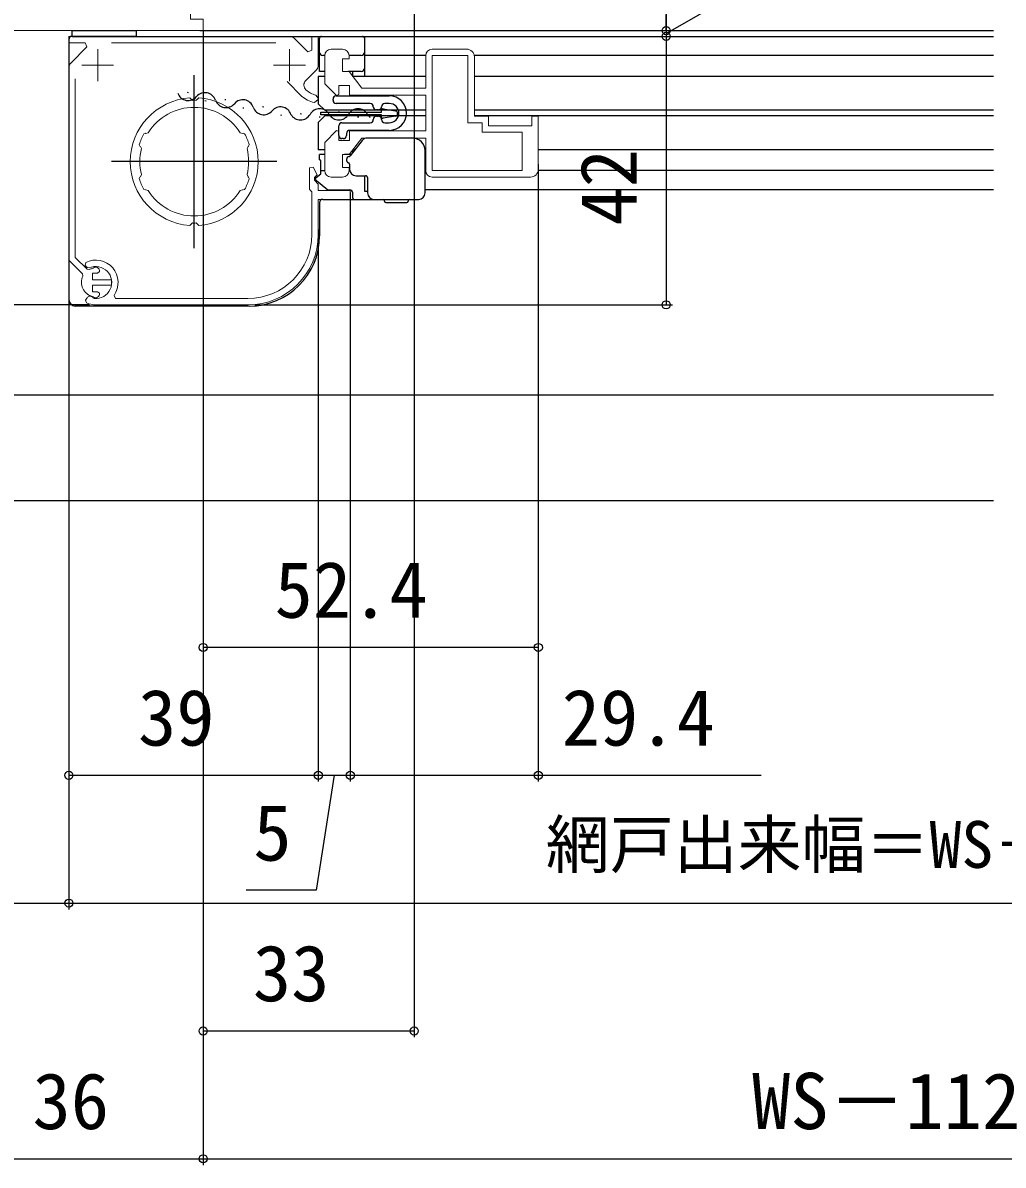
# Model space of a CAD drawing. Units: millimetres, scale not verified. Extents: x -525 to 525, y -783 to 778.
# Drawn here: x -230.2 to -76.9, y -640.1 to -461.4 of the extents above; entities that cross this region are included whole.
import ezdxf
from ezdxf.enums import TextEntityAlignment as Align

# ---------------------------------------------------------------- set-up
doc = ezdxf.new("R2010")
doc.units = ezdxf.units.MM
doc.header["$LTSCALE"] = 4
doc.layers.add('0-3_YKK_11', color=7, linetype='Continuous', lineweight=18)
for name, color, linetype in [('0-5_YKK_12', 2, 'Continuous'), ('0-6_YKK_13', 4, 'Continuous'), ('0-8_YKK_D', 6, 'Continuous'), ('0-A_YSS_K', 3, 'Continuous')]:
    doc.layers.add(name, color=color, linetype=linetype)
doc.styles.add('ＭＳ ゴシック', font='')
doc.styles.get('ＭＳ ゴシック').set_extended_font_data('MS Gothic')

msp = doc.modelspace()

# ---------------------------------------------------------------- linework, layer by layer
at = {"layer": '0-3_YKK_11'}
for p, q in [((-190.666, -464.482), (-216.334, -464.482)), ((-218.5, -465.482), (-218.5, -470.482)), ((-188.5, -465.482), (-188.5, -470.482)), ((-182, -465.482), (-180.2, -465.482)), ((-166.2, -465.482), (-160.8, -465.482)), ((-216, -467.982), (-221, -467.982)), ((-186, -467.982), (-191, -467.982)), ((-184.293, -468.725), (-185.962, -470.393)), ((-195.147, -485.116), (-194.973, -485.464)), ((-180.2, -485.482), (-182, -485.482)), ((-150.8, -485.482), (-166.2, -485.482)), ((-204.114, -493.056), (-203.9, -492.867)), ((-203.9, -492.867), (-203.694, -492.677)), ((-219.319, -499.793), (-219.192, -499.728)), ((-219.192, -504.236), (-219.319, -504.171)), ((-219.027, -504.472), (-219.233, -504.362)), ((-218.8, -505.482), (-195, -505.482))]:
    msp.add_line(p, q, dxfattribs=at)
at = {"layer": '0-3_YKK_11', "color": 211}
msp.add_lwpolyline([(-258, -408.682), (-258, -462.582), (-256.5, -462.582), (-256.5, -475.082), (-258, -475.082), (-258, -477.582), (-254, -477.582), (-254, -462.582), (-202, -462.582), (-202, -460.782), (-204, -460.782), (-204, -452.582), (-207.3, -452.582)], dxfattribs=at)
at = {"layer": '0-3_YKK_11'}
for points in [[(-222.707, -467.664), (-220.172, -465.128), (-220.44, -464.482), (-223, -464.482), (-223, -463.482), (-188.464, -463.482)], [(-187.757, -463.775), (-185.617, -465.915), (-185, -465.659), (-185, -463.482), (-184, -463.482), (-184, -468.017)], [(-183, -484.482), (-183, -480.058), (-181.17, -478.228), (-180.8, -478.382), (-180.8, -479.782), (-179.1, -479.782), (-179.1, -478.282), (-167.2, -478.282), (-167.2, -472.682), (-179.1, -472.682), (-179.1, -471.182), (-180.8, -471.182), (-180.8, -472.582), (-181.17, -472.736), (-183, -470.906), (-183, -466.482)], [(-179.2, -466.482), (-179.2, -466.982), (-180.2, -466.982), (-180.2, -468.982), (-179.2, -468.982), (-177.2, -471.582), (-167.2, -471.582), (-167.2, -466.482)], [(-159.6, -466.682), (-159.6, -475.982), (-157.4, -475.982), (-157.4, -477.482), (-150.6, -477.482), (-150.6, -475.982), (-149.6, -475.982), (-149.6, -484.282)], [(-220.81, -500.97), (-220.866, -500.623), (-223, -498.489), (-223, -468.371)], [(-222, -470.148), (-222, -498.075), (-220.159, -499.916), (-219.812, -499.972)], [(-186.627, -472.824), (-186.643, -472.809), (-188.889, -470.563)], [(-203.694, -473.486), (-203.9, -473.297), (-204.114, -473.108)], [(-202.686, -473.108), (-202.9, -473.297), (-203.106, -473.486)], [(-184.378, -472.673), (-184, -473.158), (-184, -473.364), (-184.616, -473.85)], [(-211.281, -478.737), (-211.028, -478.649), (-210.967, -478.675), (-210.596, -478.558)], [(-196.204, -478.558), (-195.833, -478.675), (-195.772, -478.649), (-195.519, -478.737)], [(-211.653, -481.048), (-211.827, -480.7), (-211.888, -480.674), (-212.001, -480.431)], [(-194.799, -480.431), (-194.912, -480.674), (-194.973, -480.7), (-195.147, -481.048)], [(-167.2, -484.482), (-167.2, -479.382), (-177.2, -479.382), (-179.2, -481.982), (-180.2, -481.982), (-180.2, -483.982), (-179.2, -483.982), (-179.2, -484.482)], [(-184, -494.482), (-184, -488.982), (-179, -488.982), (-179, -487.582), (-184, -487.582), (-184, -486.582), (-184.6, -485.982), (-184.6, -485.582), (-184.155, -485.137), (-184.791, -483.919), (-185.4, -484.068), (-185.4, -487.382), (-185.2, -487.582), (-185, -487.782), (-185, -494.482)], [(-212.001, -485.733), (-211.888, -485.49), (-211.827, -485.464), (-211.653, -485.116)], [(-194.973, -485.464), (-194.912, -485.49), (-194.799, -485.733)], [(-210.596, -487.606), (-210.967, -487.489), (-211.028, -487.515), (-211.281, -487.427)], [(-195.519, -487.427), (-195.772, -487.515), (-195.833, -487.489), (-196.204, -487.606)], [(-203.106, -492.677), (-202.9, -492.867), (-202.686, -493.056)], [(-220.378, -498.858), (-220.454, -499.338), (-220.154, -499.638), (-219.82, -499.699)], [(-218.208, -500.282), (-218.504, -500.532), (-219.3, -500.532), (-219.3, -501.582), (-216.35, -501.582), (-216.35, -502.382), (-219.3, -502.382), (-219.3, -503.432), (-218.504, -503.432), (-218.208, -503.682)], [(-220.219, -504.439), (-220.393, -504.741), (-220.258, -505.164)], [(-195, -504.482), (-215.702, -504.482), (-215.946, -504.008)]]:
    msp.add_lwpolyline(points, dxfattribs=at)
msp.add_lwpolyline([(-166.2, -484.482), (-166.2, -466.482), (-160.6, -466.482), (-160.6, -476.982), (-158.4, -476.982), (-158.4, -478.482), (-152.1, -478.482), (-152.1, -484.482)], close=True, dxfattribs=at)
for centre, radius, start, end in [((-188.464, -464.482), 1, 45.00003, 90.00002), ((-182, -466.482), 1, 90.00001, 179.99999), ((-180.2, -466.482), 1, 0.00001, 89.99999), ((-166.2, -466.482), 1, 90.00001, 179.99999), ((-160.8, -466.682), 1.2, 0.00001, 89.99999), ((-222, -468.371), 1, 135.00003, 180.00002), ((-185, -468.017), 1, 315.00003, 0.00002), ((-185.255, -471.101), 1, 134.99998, 227.55575), ((-203.4, -483.082), 10, 94.09604, 265.90396), ((-203.4, -483.082), 9.6, 88.24271, 91.75729), ((-203.4, -483.082), 10, 274.09604, 85.90396), ((-183.5, -469.182), 4.8, 229.35522, 256.55227), ((-183.5, -469.182), 3.6, 227.55576, 255.88303), ((-203.4, -483.082), 8.5, 32.15412, 147.84588), ((-203.4, -483.082), 9, 151.12995, 162.87008), ((-203.4, -483.082), 9, 17.12992, 28.87005), ((-203.4, -483.082), 8.5, 166.15413, 193.84587), ((-203.4, -483.082), 8.5, 346.15413, 13.84587), ((-150.8, -484.282), 1.2, 270.00001, 359.99999), ((-203.4, -483.082), 9, 197.12993, 208.87006), ((-203.4, -483.082), 9, 331.12994, 342.87007), ((-182, -484.482), 1, 180.00001, 269.99999), ((-180.2, -484.482), 1, 270.00001, 359.99999), ((-166.2, -484.482), 1, 180.00001, 269.99999), ((-203.4, -483.082), 8.5, 212.15412, 327.84588), ((-203.4, -483.082), 9.6, 268.24271, 271.75729), ((-195, -494.482), 11, 270.00001, 359.99999), ((-195, -494.482), 10, 270.00001, 359.99999), ((-218.8, -501.982), 3.5, 324.62345, 116.79004), ((-218.8, -501.982), 2.5, 264.7993, 114.07517), ((-218.8, -501.982), 2.25, 103.33472, 116.7161), ((-218.8, -500.182), 0.6, 350.40593, 130.80443), ((-218.8, -501.982), 2.25, 153.2839, 256.66525), ((-218.8, -503.782), 0.6, 229.19557, 9.59407), ((-218.8, -501.982), 3.5, 245.37938, 270.00001), ((-219.699, -504.739), 0.6, 132.08483, 149.99979), ((-219.699, -504.739), 0.6, 38.98369, 132.08504)]:
    msp.add_arc(centre, radius, start, end, dxfattribs=at)
at = {"layer": '0-5_YKK_12'}
for p, q in [((-202.5, -462.582), (-78.41, -462.582)), ((-202.5, -463.482), (-78.41, -463.482)), ((-176.8, -463.482), (-176.8, -469.732)), ((-167.2, -466.482), (-176.8, -466.482)), ((-78.41, -466.482), (-159.617, -466.482)), ((-203.4, -496.615), (-203.4, -469.548)), ((-184, -469.732), (-184, -474.032)), ((-183, -469.732), (-184, -469.732)), ((-167.2, -469.732), (-178.623, -469.732)), ((-78.41, -469.732), (-159.6, -469.732)), ((-204.528, -472.233), (-204.331, -472.27)), ((-201.721, -473.535), (-201.524, -473.572)), ((-198.632, -473.344), (-198.435, -473.381)), ((-195.824, -474.647), (-195.628, -474.684)), ((-192.736, -474.456), (-192.539, -474.493)), ((-183, -475.032), (-184, -474.032)), ((-167.2, -475.032), (-183, -475.032)), ((-180.886, -475.302), (-180.686, -475.302)), ((-78.41, -475.032), (-159.6, -475.032)), ((-189.928, -475.759), (-189.732, -475.796)), ((-186.839, -475.567), (-186.643, -475.605)), ((-183, -475.932), (-184, -476.932)), ((-184, -476.932), (-184, -481.232)), ((-183.886, -476.062), (-183.686, -476.062)), ((-167.2, -475.932), (-183, -475.932)), ((-177.886, -476.062), (-177.686, -476.062)), ((-78.41, -475.932), (-159.467, -475.932)), ((-183, -481.232), (-184, -481.232)), ((-178.277, -481.232), (-178.623, -481.232)), ((-167.2, -481.232), (-167.303, -481.232)), ((-78.41, -481.232), (-149.6, -481.232)), ((-190.463, -483.082), (-216.337, -483.082)), ((-167.2, -484.482), (-167.298, -484.482)), ((-78.41, -484.482), (-149.617, -484.482)), ((-78.41, -487.482), (-167.298, -487.482))]:
    msp.add_line(p, q, dxfattribs=at)
for centre, start, end in [((-204.345, -471.801), 198.52635, 320.12126), ((-201.707, -474.004), 18.52635, 140.12126), ((-198.448, -472.912), 198.52635, 320.12126), ((-195.811, -475.116), 18.52635, 140.12126), ((-192.552, -474.024), 198.52635, 320.12126), ((-189.915, -476.228), 18.52635, 140.12126), ((-183.786, -476.52), 29.20254, 150.79746), ((-177.786, -476.52), 29.20254, 150.79746), ((-186.786, -474.843), 209.20254, 330.79746), ((-180.786, -474.843), 209.20254, 330.79746), ((-174.786, -474.843), 209.20254, 229.55265)]:
    msp.add_arc(centre, 1.718, start, end, dxfattribs=at)
at = {"layer": '0-6_YKK_13'}
for p, q in [((-223, -463.982), (-223, -504.682)), ((-222.5, -463.482), (-177.1, -463.482)), ((-183.8, -468.775), (-183.8, -463.782)), ((-183.8, -468.982), (-183.8, -463.782)), ((-183.8, -468.982), (-183.8, -466.482)), ((-183, -466.482), (-183.3, -466.482)), ((-177.3, -466.482), (-179.2, -466.482)), ((-183.8, -468.982), (-183.8, -468.344)), ((-183, -468.982), (-183.8, -468.982)), ((-177.3, -468.982), (-179.347, -468.982)), ((-178.6, -469.732), (-178.6, -468.982)), ((-181.7, -473.482), (-181.7, -473.282)), ((-181.2, -472.782), (-172.9, -472.782)), ((-180.468, -472.782), (-172.9, -472.782)), ((-175.9, -473.982), (-181.2, -473.982)), ((-174.6, -474.982), (-174.9, -474.982)), ((-173.864, -474.802), (-171.928, -475.155)), ((-172.9, -473.982), (-173.6, -473.982)), ((-180.3, -476.982), (-175.9, -476.982)), ((-174.9, -475.982), (-174.6, -475.982)), ((-174.1, -476.099), (-174.1, -475.749)), ((-171.928, -475.942), (-173.864, -476.295)), ((-173.6, -476.982), (-172.9, -476.982)), ((-180.8, -478.982), (-180.8, -477.482)), ((-179.6, -478.682), (-179.6, -478.982)), ((-172.9, -478.182), (-179.1, -478.182)), ((-180.1, -479.482), (-180.3, -479.482)), ((-177.132, -479.766), (-179.02, -482.183)), ((-169.298, -479.382), (-176.344, -479.382)), ((-183.8, -482.782), (-183.8, -481.982)), ((-183, -481.982), (-183.8, -481.982)), ((-178.863, -481.982), (-179.9, -481.982)), ((-178.6, -481.645), (-178.6, -481.232)), ((-167.298, -483.248), (-167.298, -481.382)), ((-183.6, -484.982), (-183.6, -482.982)), ((-179.105, -483.46), (-179.098, -483.524)), ((-179.098, -483.524), (-179.098, -484.282)), ((-167.298, -484.398), (-167.298, -483.248)), ((-184.6, -485.782), (-183.6, -484.982)), ((-184.6, -485.782), (-182.5, -487.482)), ((-183.6, -484.482), (-183, -484.482)), ((-179.2, -484.482), (-179.078, -484.482)), ((-178.098, -485.282), (-176.598, -485.282)), ((-176.298, -485.582), (-176.298, -487.982)), ((-167.298, -487.982), (-167.298, -484.398)), ((-182.5, -487.482), (-179.1, -487.482)), ((-183.8, -489.482), (-183.8, -494.682)), ((-183.3, -488.982), (-174.3, -488.982)), ((-178.6, -488.782), (-178.6, -487.982)), ((-175.298, -488.982), (-168.298, -488.982)), ((-173.651, -489.282), (-173.651, -489.182)), ((-173.451, -489.482), (-171.798, -489.482)), ((-171.798, -489.482), (-170.144, -489.482)), ((-169.944, -489.182), (-169.944, -489.282)), ((-194.8, -505.682), (-222, -505.682))]:
    msp.add_line(p, q, dxfattribs=at)
msp.add_lwpolyline([(-222.5, -463.482), (-222.5, -462.562), (-212.5, -462.562), (-212.5, -463.482)], close=True, dxfattribs=at)
for points in [[(-174.1, -475.749), (-183.6, -475.749), (-183.6, -475.349), (-174.1, -475.349), (-174.1, -474.999)], [(-176.8, -485.282), (-176.8, -487.682), (-176.298, -487.682)]]:
    msp.add_lwpolyline(points, dxfattribs=at)
for centre, radius, start, end in [((-222.5, -463.982), 0.5, 90, 180), ((-183.5, -463.782), 0.3, 90, 180), ((-177.1, -463.782), 0.3, 360, 90), ((-183.3, -465.982), 0.5, 180, 270), ((-177.3, -465.982), 0.5, 270, 360), ((-177.3, -468.482), 0.5, 270, 360), ((-181.2, -473.282), 0.5, 90, 180), ((-181.2, -473.482), 0.5, 180, 270), ((-172.9, -475.482), 2.7, 0, 90), ((-175.9, -474.482), 0.5, 360, 90), ((-174.9, -474.482), 0.5, 180, 270), ((-174.6, -474.482), 0.5, 270, 0), ((-173.6, -474.482), 0.5, 90, 180), ((-173.9, -474.999), 0.2, 79.65887, 180), ((-172.9, -475.482), 1.5, 0, 90), ((-172, -475.549), 0.4, 280.34113, 79.65887), ((-180.3, -477.482), 0.5, 90, 180), ((-175.9, -476.482), 0.5, 270, 360), ((-174.9, -476.482), 0.5, 90, 180), ((-174.6, -476.482), 0.5, 0, 90), ((-173.9, -476.099), 0.2, 180, 280.34113), ((-173.6, -476.482), 0.5, 180, 270), ((-172.9, -475.482), 2.7, 270, 0), ((-172.9, -475.482), 1.5, 270, 0), ((-179.1, -478.682), 0.5, 90, 180), ((-180.3, -478.982), 0.5, 180, 270), ((-180.1, -478.982), 0.5, 270, 360), ((-176.344, -480.382), 1, 90, 142), ((-169.298, -481.382), 2, 0, 90), ((-179.098, -482.782), 0.5, 101.44555, 247.97569), ((-179.257, -481.998), 0.3, 281.44555, 322), ((-183.8, -482.982), 0.2, 360, 90), ((-179.398, -483.524), 0.3, 12.23345, 67.97569), ((-178.098, -484.282), 1, 180, 270), ((-176.598, -485.582), 0.3, 65.66023, 90), ((-176.598, -485.582), 0.3, 0, 65.66023), ((-179.1, -487.982), 0.5, 360, 90), ((-183.3, -489.482), 0.5, 90, 180), ((-178.4, -488.782), 0.2, 180, 270), ((-175.298, -487.982), 1, 180, 270), ((-173.851, -489.182), 0.2, 0, 90), ((-173.451, -489.282), 0.2, 180, 270), ((-170.144, -489.282), 0.2, 270, 0), ((-169.744, -489.182), 0.2, 90, 180), ((-168.298, -487.982), 1, 270, 0), ((-194.8, -494.682), 11, 270, 360), ((-222, -504.682), 1, 180, 270)]:
    msp.add_arc(centre, radius, start, end, dxfattribs=at)
at = {"layer": '0-8_YKK_D'}
for p, q in [((-169, -448.136), (-169, -620.082)), ((-202, -462.682), (-202, -640.082)), ((-202, -462.682), (-202, -560.082)), ((-129.6, -462.582), (-129.6, -463.482)), ((-129.6, -462.582), (-129.6, -463.482)), ((-202, -463.082), (-202, -640.082)), ((-129.6, -463.482), (-129.6, -466.032)), ((-129.6, -463.482), (-129.6, -505.482)), ((-202, -466.762), (-202, -620.082)), ((-149.6, -483.482), (-149.6, -580.082)), ((-149.6, -484.482), (-149.6, -560.082)), ((-179, -487.882), (-179, -580.082)), ((-179, -487.882), (-179, -580.082)), ((-184, -493.682), (-184, -580.082)), ((-184, -493.682), (-184, -580.082)), ((-223, -497.07), (-223, -580.082)), ((-223, -498.589), (-223, -600.082)), ((-223, -499.365), (-223, -600.082)), ((-219.8, -505.482), (-350, -505.482)), ((-193.915, -505.482), (-128.6, -505.482)), ((-149.6, -559.082), (-202, -559.082)), ((-223, -579.082), (-184, -579.082)), ((-184, -579.082), (-179, -579.082)), ((-258, -599.082), (-223, -599.082)), ((-223, -599.082), (62, -599.082)), ((-202, -619.082), (-169, -619.082)), ((-238, -639.082), (-202, -639.082)), ((-202, -639.082), (36, -639.082))]:
    msp.add_line(p, q, dxfattribs=at)
for points in [[(-129.6, -347.582), (-129.6, -462.582), (-129.6, -460.032)], [(-129.6, -463.032), (-109.6, -451.505), (-109.6, -428.074)], [(-181.5, -579.082), (-184.314, -597.082), (-195.268, -597.082)], [(-179, -579.082), (-149.6, -579.082), (-114.755, -579.082)]]:
    msp.add_lwpolyline(points, dxfattribs=at)
for centre in [(-129.6, -462.582), (-129.6, -462.582), (-129.6, -463.482), (-129.6, -463.482), (-129.6, -505.482), (-202, -559.082), (-149.6, -559.082), (-223, -579.082), (-184, -579.082), (-184, -579.082), (-179, -579.082), (-179, -579.082), (-149.6, -579.082), (-223, -599.082), (-223, -599.082), (-202, -619.082), (-169, -619.082), (-202, -639.082), (-202, -639.082)]:
    msp.add_circle(centre, 0.637, dxfattribs=at)
at = {"layer": '0-A_YSS_K'}
for p, q in [((-233, -519.582), (-78.41, -519.582)), ((-239, -536.082), (-78.41, -536.082))]:
    msp.add_line(p, q, dxfattribs=at)

# ---------------------------------------------------------------- texts
at = {"layer": '0-8_YKK_D', "style": 'ＭＳ ゴシック'}
msp.add_text('42', height=8.798, rotation=90, dxfattribs=at).set_placement((-131.6, -493.073), align=Align.BOTTOM_LEFT)
for s, height, p in [('52.4', 8.798, (-190.834, -557.082)), ('39', 8.798, (-212.193, -577.082)), ('29.4', 8.798, (-145.936, -577.082)), ('5', 8.798, (-194.155, -595.082)), ('網戸出来幅＝WS－65', 7.331, (-148.426, -595.775)), ('33', 8.798, (-194.227, -617.082)), ('WS－112', 8.798, (-116.17, -637.082)), ('36', 8.798, (-228.693, -637.082))]:
    msp.add_text(s, height=height, dxfattribs=at).set_placement(p, align=Align.BOTTOM_LEFT)

doc.saveas('drawing.dxf')
